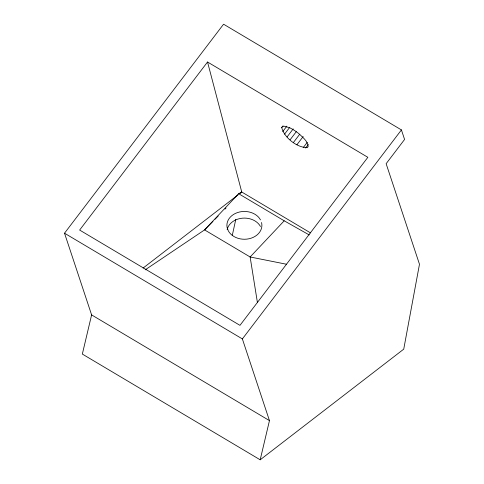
<?xml version="1.0" encoding="UTF-8"?>
<svg xmlns="http://www.w3.org/2000/svg" width="484" height="484" viewBox="0 0 484 484"><rect width="100%" height="100%" fill="white"/><g stroke="black" fill="none" stroke-linecap="round" stroke-linejoin="round"><path stroke-width="0.73" d="M232.266 235.508L235.787 219.379M91.609 314.896L82.34 354.07L260.186 459.8L403.735 349.152L419.477 264.252L386.135 163.695L404.582 139.452L401.424 129.918L223.572 24.2L64.523 233.203L91.609 314.896L269.461 420.62L260.186 459.8M207.527 62.006L79.642 230.057L239.973 325.357L367.852 157.312L207.527 62.006L241.752 192.015L310.559 232.913M281.706 127.594L282.535 126.536L284.205 126.197L289.577 127.728A16.402 5.143 38.1 0 1 299.753 134.419C303.159 137.819 307.951 141.419 308.133 146.64L307.304 147.699C296.819 147.547 284.35 137.74 281.706 127.594L283.043 125.84M282.747 131.545L286.855 126.149M284.544 134.165L289.771 127.292M287.048 136.984L293.207 128.889M290.085 139.815L296.293 131.66M293.455 142.465L299.693 134.268M296.928 144.746L303.172 136.536M303.226 147.626L307.219 142.387M305.634 148.037L308.272 144.565M269.461 420.62L242.375 338.927L401.424 129.918M240.705 193.086L241.752 192.015L238.654 193.721L204.575 229.9L145.188 269.83M309.234 234.928L284.211 220.807L250.131 256.98L257.409 302.482M212.954 221.363L204.575 229.9L250.131 256.98L286.449 264.234M215.047 219.228L218.187 216.027M224.993 209.088L226.04 208.023M143.089 268.063L238.164 194.78M239.955 193.4L241.752 192.015M238.654 193.721L284.211 220.807M64.523 233.203L242.375 338.927M261.421 222.519L261.723 223.372A17.509 13.903 0 0 1 249.133 238.739A17.509 13.903 0 0 1 228.303 230.826L227.069 227.329A17.509 13.903 0 0 1 239.659 211.968A17.509 13.903 0 0 1 260.483 219.881M227.135 229.634A17.509 13.903 0 0 1 242.345 218.187A17.509 13.903 0 0 1 260.477 226.524"/></g></svg>
